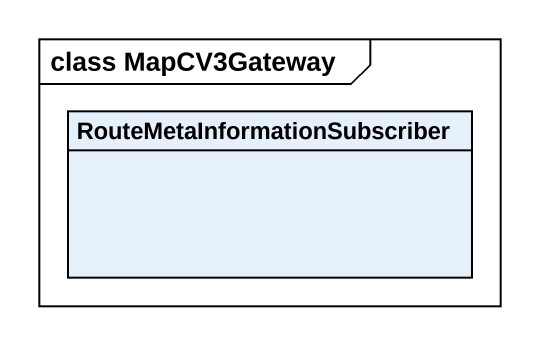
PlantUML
@startuml
mainframe class MapCV3Gateway
hide circle
hide empty members
class "RouteMetaInformationSubscriber" as RouteMetaInformationSubscrib
@enduml
